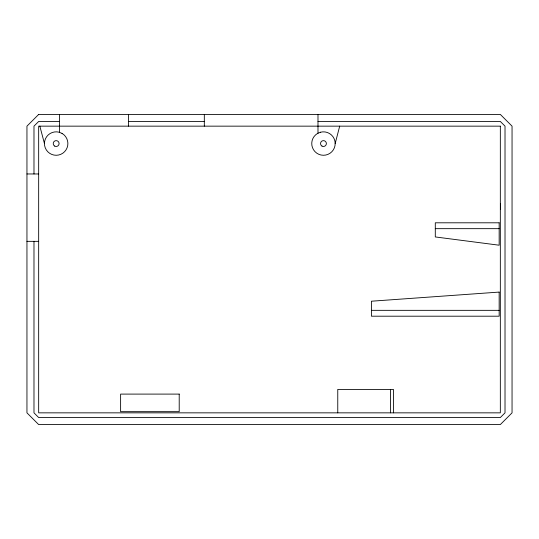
<?xml version="1.0" encoding="UTF-8"?>
<svg xmlns="http://www.w3.org/2000/svg" width="539" height="539" viewBox="0 0 539 539"><rect width="100%" height="100%" fill="white"/><g stroke="black" fill="none" stroke-linecap="round" stroke-linejoin="round"><path stroke-width="0.81" d="M335.184 143.556L339.691 126.153M59.499 121.464L38.667 121.464L33.984 126.153L33.984 173.962M128.457 121.464L204.321 121.464M317.99 121.464L500.333 121.464L505.016 126.153L505.016 412.847L500.333 417.536L38.667 417.536L33.984 412.847L33.984 241.344M26.95 173.962L38.667 173.962M435.296 228.664L499.161 228.664M26.95 241.344L38.667 241.344M371.425 310.336L499.161 310.336M39.839 126.153L44.447 143.556M500.448 203.729L500.448 209.59M393.43 412.847L393.43 389.407L337.764 389.407L337.764 412.847M390.499 389.407L390.499 412.847M317.99 114.436L317.99 133.248M204.321 114.436L204.321 126.153M128.457 114.436L128.457 126.153M59.499 114.436L59.499 132.358M38.667 114.436L26.95 126.153L26.95 412.847L38.667 424.564L500.333 424.564L512.05 412.847L512.05 126.153L500.333 114.436L38.667 114.436M320.429 132.237L317.606 133.409A11.717 11.717 0 0 0 316.743 153.157A11.717 11.717 0 0 0 335.002 145.591A11.717 11.717 0 0 0 320.429 132.237M499.161 292.084L371.425 301.213L371.425 316.198L499.161 316.198L499.161 292.084M500.333 126.153L38.667 126.153L38.667 412.847L500.333 412.847L500.333 126.153M499.161 222.802L435.296 222.802L435.296 236.938L499.161 245.211L499.161 222.802M179.211 394.097L120.615 394.097L120.615 411.675L179.211 411.675L179.211 394.097M62.025 133.409L59.196 132.237A11.717 11.717 0 0 0 44.622 145.591A11.717 11.717 0 0 0 62.888 153.157A11.717 11.717 0 0 0 62.025 133.409M321.999 146.089A2.931 2.931 0 0 0 326.391 143.556A2.931 2.931 0 0 0 321.999 141.016A2.931 2.931 0 0 0 321.999 146.089M54.702 146.089A2.931 2.931 0 0 0 59.095 143.556A2.931 2.931 0 0 0 54.702 141.016A2.931 2.931 0 0 0 54.702 146.089"/></g></svg>
